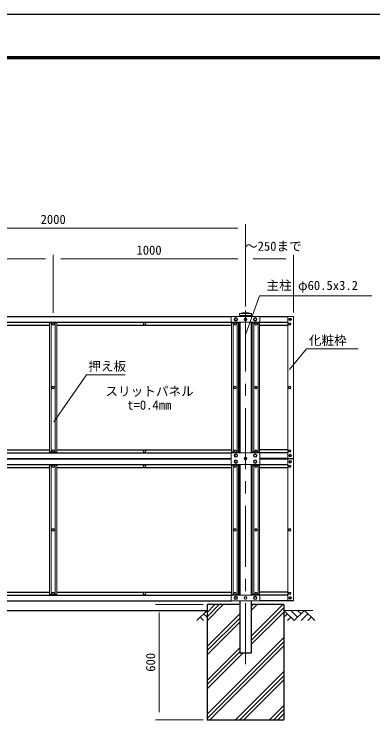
# Model space of a CAD drawing. Units: millimetres, scale not verified. Extents: x -4200 to 4200, y -2970 to 2970.
# Drawn here: x -2090 to -225, y -714 to 2970 of the extents above; entities that cross this region are included whole.
import ezdxf
from ezdxf.enums import TextEntityAlignment as Align

# ---------------------------------------------------------------- set-up
doc = ezdxf.new("R2010")
doc.units = ezdxf.units.MM
doc.header["$LTSCALE"] = 10
doc.linetypes.add('USER1', pattern=[50.8, 31.75, -6.35, 6.35, -6.35])
for name, color, linetype, lineweight in [('0-0_D-TTL', 7, 'Continuous', 25), ('0-2_D-STR1', 1, 'Continuous', 25), ('0-3_D-STR3', 3, 'Continuous', 13), ('0-4_D-BMK', 2, 'USER1', 13), ('0-5_D-STR-DIM', 7, 'Continuous', 13), ('0-6_0', 7, 'Continuous', 25), ('0-8_D-STR4', 7, 'Continuous', 25), ('0-9_D-DCR-HCH', 7, 'Continuous', 13), ('0-A_D-BGD', 7, 'Continuous', 25), ('0-B_D-STR-TXT', 7, 'Continuous', 13)]:
    doc.layers.add(name, color=color, linetype=linetype, lineweight=lineweight)
doc.styles.add('ＭＳ ゴシック', font='')
doc.styles.get('ＭＳ ゴシック').set_extended_font_data('MS Gothic')

msp = doc.modelspace()

# ---------------------------------------------------------------- linework, layer by layer
at = {"layer": '0-0_D-TTL', "color": 2}
msp.add_lwpolyline([(-4200, 2970), (4200, 2970), (4200, -2970), (-4200, -2970)], close=True, dxfattribs=at)
at = {"layer": '0-0_D-TTL'}
for points in [[(-3930, 2750), (3930, 2750), (3930, -2750), (-3930, -2750)], [(-3927.5, 2747.5), (3927.5, 2747.5), (3927.5, -2747.5), (-3927.5, -2747.5)], [(-3925, 2745), (3925, 2745), (3925, -2745), (-3925, -2745)], [(-3922.5, 2742.5), (3922.5, 2742.5), (3922.5, -2742.5), (-3922.5, -2742.5)], [(-3920, 2740), (3920, 2740), (3920, -2740), (-3920, -2740)]]:
    msp.add_lwpolyline(points, close=True, dxfattribs=at)
at = {"layer": '0-2_D-STR1'}
for p, q in [((-917.51, 1401.51), (-917.51, 1396.3)), ((-857.01, 1401.51), (-857.01, 1396.3)), ((-2814.26, 1396.3), (-960.26, 1396.3)), ((-2814.26, 1366.3), (-960.26, 1366.3)), ((-922.26, 687.3), (-922.26, 1366.3)), ((-917.51, 1366.3), (-917.51, 687.3)), ((-857.01, 1366.3), (-857.01, 687.3)), ((-852.26, 1364.05), (-852.26, 1366.3)), ((-814.25, 1366.3), (-667.26, 1366.3)), ((-812.26, 1396.3), (-667.26, 1396.3)), ((-2814.26, 1351.3), (-1906.26, 1351.3)), ((-1868.26, 1351.3), (-960.26, 1351.3)), ((-814.26, 1351.3), (-667.26, 1351.3)), ((-2814.26, 702.3), (-1906.26, 702.3)), ((-1868.26, 702.3), (-960.26, 702.3)), ((-667.26, 702.3), (-814.26, 702.3)), ((-2814.26, 687.3), (-960.26, 687.3)), ((-852.26, 689.55), (-852.26, 687.3)), ((-667.26, 687.3), (-814.26, 687.3)), ((-2812.26, 657.3), (-962.26, 657.3)), ((-2812.26, 655.3), (-962.26, 655.3)), ((-667.26, 657.3), (-812.26, 657.3)), ((-812.26, 655.3), (-667.26, 655.3)), ((-2814.26, 625.3), (-960.26, 625.3)), ((-2814.26, 610.3), (-1906.26, 610.3)), ((-1868.26, 610.3), (-960.26, 610.3)), ((-922.26, -53.7), (-922.26, 625.3)), ((-917.51, 625.3), (-917.51, -53.7)), ((-857.01, 625.3), (-857.01, -53.7)), ((-852.26, 625.3), (-852.26, 623.05)), ((-814.26, 610.3), (-667.26, 610.3)), ((-814.25, 625.3), (-667.26, 625.3)), ((-2814.26, -38.7), (-1906.26, -38.7)), ((-2814.26, -53.7), (-960.26, -53.7)), ((-1868.26, -38.7), (-960.26, -38.7)), ((-852.26, -53.7), (-852.26, -51.45)), ((-667.26, -38.7), (-814.26, -38.7)), ((-667.26, -53.7), (-814.26, -53.7)), ((-2814.25, -83.7), (-960.26, -83.7)), ((-857.01, -83.7), (-857.01, -353.7)), ((-640.26, -83.7), (-814.26, -83.7))]:
    msp.add_line(p, q, dxfattribs=at)
msp.add_lwpolyline([(-917.51, -83.7), (-917.51, -353.7), (-857.01, -353.7)], dxfattribs=at)
at = {"layer": '0-3_D-STR3'}
for p, q in [((-918.71, 1401.51), (-918.71, 1412.38)), ((-918.71, 1401.51), (-855.81, 1401.51)), ((-917.51, 1411.3), (-857.01, 1411.3)), ((-855.81, 1401.51), (-855.81, 1412.38)), ((-1906.26, 1364.05), (-1868.26, 1364.05)), ((-1906.26, 1364.05), (-1906.26, 689.55)), ((-1898.26, 1364.05), (-1898.26, 689.55)), ((-1876.26, 1364.05), (-1876.26, 689.55)), ((-1868.26, 1364.05), (-1868.26, 689.55)), ((-962.26, 1394.3), (-962.26, 1368.3)), ((-960.26, 1396.3), (-814.26, 1396.3)), ((-960.26, 1366.3), (-814.26, 1366.3)), ((-960.26, 1364.05), (-922.26, 1364.05)), ((-960.26, 1364.05), (-960.26, 689.55)), ((-952.26, 1364.05), (-952.26, 689.55)), ((-930.26, 1364.05), (-930.26, 689.55)), ((-922.26, 1364.05), (-922.26, 689.55)), ((-852.26, 1364.05), (-814.26, 1364.05)), ((-852.26, 1364.05), (-852.26, 689.55)), ((-844.26, 1364.05), (-844.26, 689.55)), ((-822.26, 1364.05), (-822.26, 689.55)), ((-814.26, 1364.05), (-814.26, 689.55)), ((-812.26, 1394.3), (-812.26, 1368.3)), ((-1906.26, 689.55), (-1868.26, 689.55)), ((-962.26, 685.3), (-962.26, 627.3)), ((-960.26, 689.55), (-922.26, 689.55)), ((-960.26, 687.3), (-814.26, 687.3)), ((-852.26, 689.55), (-814.26, 689.55)), ((-812.26, 685.3), (-812.26, 627.3)), ((-640.26, 655.3), (-667.26, 655.3)), ((-1906.26, 623.05), (-1868.26, 623.05)), ((-1906.26, 623.05), (-1906.26, -51.45)), ((-1898.26, 623.05), (-1898.26, -51.45)), ((-1876.26, 623.05), (-1876.26, -51.45)), ((-1868.26, 623.05), (-1868.26, -51.45)), ((-960.26, 625.3), (-814.26, 625.3)), ((-960.26, 623.05), (-922.26, 623.05)), ((-960.26, 623.05), (-960.26, -51.45)), ((-952.26, 623.05), (-952.26, -51.45)), ((-930.26, 623.05), (-930.26, -51.45)), ((-922.26, 623.05), (-922.26, -51.45)), ((-852.26, 623.05), (-814.26, 623.05)), ((-852.26, 623.05), (-852.26, -51.45)), ((-844.26, 623.05), (-844.26, -51.45)), ((-822.26, 623.05), (-822.26, -51.45)), ((-814.26, 623.05), (-814.26, -51.45)), ((-1906.26, -51.45), (-1868.26, -51.45)), ((-962.26, -55.7), (-962.26, -81.7)), ((-960.26, -51.45), (-922.26, -51.45)), ((-960.26, -53.7), (-814.26, -53.7)), ((-852.26, -51.45), (-814.26, -51.45)), ((-812.26, -55.7), (-812.26, -81.7)), ((-960.26, -83.7), (-814.26, -83.7)), ((-637.26, -83.7), (-667.26, -83.7)), ((-667.26, -83.7), (-665.66, -83.7))]:
    msp.add_line(p, q, dxfattribs=at)
for points in [[(-929.76, 1381.3), (-933.5, 1387.8), (-941.02, 1387.8), (-944.76, 1381.3), (-941.02, 1374.8), (-933.5, 1374.8)], [(-879.76, 1381.3), (-883.5, 1387.8), (-891.02, 1387.8), (-894.76, 1381.3), (-891.02, 1374.8), (-883.5, 1374.8)], [(-829.76, 1381.3), (-833.5, 1387.8), (-841.02, 1387.8), (-844.76, 1381.3), (-841.02, 1374.8), (-833.5, 1374.8)], [(-637.26, 657.3), (-667.26, 657.3), (-667.26, 1396.3), (-637.26, 1396.3)], [(-649.49, 1381.3), (-652.37, 1386.3), (-658.15, 1386.3), (-661.03, 1381.3), (-658.15, 1376.3), (-652.37, 1376.3)], [(-1893.03, 1357.8), (-1890.15, 1362.8), (-1884.37, 1362.8), (-1881.49, 1357.8), (-1884.37, 1352.8), (-1890.15, 1352.8)], [(-1406.49, 1357.8), (-1409.37, 1362.8), (-1415.15, 1362.8), (-1418.03, 1357.8), (-1415.15, 1352.8), (-1409.37, 1352.8)], [(-947.03, 1357.8), (-944.15, 1362.8), (-938.37, 1362.8), (-935.49, 1357.8), (-938.37, 1352.8), (-944.15, 1352.8)], [(-839.03, 1357.8), (-836.15, 1362.8), (-830.37, 1362.8), (-827.49, 1357.8), (-830.37, 1352.8), (-836.15, 1352.8)], [(-651.99, 1357.3), (-654.87, 1362.3), (-660.65, 1362.3), (-663.53, 1357.3), (-660.65, 1352.3), (-654.87, 1352.3)], [(-1893.03, 1026.8), (-1890.15, 1031.8), (-1884.37, 1031.8), (-1881.49, 1026.8), (-1884.37, 1021.8), (-1890.15, 1021.8)], [(-947.03, 1026.8), (-944.15, 1031.8), (-938.37, 1031.8), (-935.49, 1026.8), (-938.37, 1021.8), (-944.15, 1021.8)], [(-839.03, 1026.8), (-836.15, 1031.8), (-830.37, 1031.8), (-827.49, 1026.8), (-830.37, 1021.8), (-836.15, 1021.8)], [(-651.99, 1026.8), (-654.87, 1031.8), (-660.65, 1031.8), (-663.53, 1026.8), (-660.65, 1021.8), (-654.87, 1021.8)], [(-1893.03, 695.8), (-1890.15, 700.8), (-1884.37, 700.8), (-1881.49, 695.8), (-1884.37, 690.8), (-1890.15, 690.8)], [(-1406.49, 695.8), (-1409.37, 700.8), (-1415.15, 700.8), (-1418.03, 695.8), (-1415.15, 690.8), (-1409.37, 690.8)], [(-947.03, 695.8), (-944.15, 700.8), (-938.37, 700.8), (-935.49, 695.8), (-938.37, 690.8), (-944.15, 690.8)], [(-839.03, 695.8), (-836.15, 700.8), (-830.37, 700.8), (-827.49, 695.8), (-830.37, 690.8), (-836.15, 690.8)], [(-651.99, 696.3), (-654.87, 691.3), (-660.65, 691.3), (-663.53, 696.3), (-660.65, 701.3), (-654.87, 701.3)], [(-929.76, 672.3), (-933.5, 678.8), (-941.02, 678.8), (-944.76, 672.3), (-941.02, 665.8), (-933.5, 665.8)], [(-829.76, 672.3), (-833.5, 678.8), (-841.02, 678.8), (-844.76, 672.3), (-841.02, 665.8), (-833.5, 665.8)], [(-649.49, 672.3), (-652.37, 677.3), (-658.15, 677.3), (-661.03, 672.3), (-658.15, 667.3), (-652.37, 667.3)], [(-929.76, 640.3), (-933.5, 646.8), (-941.02, 646.8), (-944.76, 640.3), (-941.02, 633.8), (-933.5, 633.8)], [(-879.76, 656.3), (-883.5, 662.8), (-891.02, 662.8), (-894.76, 656.3), (-891.02, 649.8), (-883.5, 649.8)], [(-829.76, 640.3), (-833.5, 646.8), (-841.02, 646.8), (-844.76, 640.3), (-841.02, 633.8), (-833.5, 633.8)], [(-637.26, -83.7), (-667.26, -83.7), (-667.26, 655.3), (-637.26, 655.3)], [(-649.49, 640.3), (-652.37, 645.3), (-658.15, 645.3), (-661.03, 640.3), (-658.15, 635.3), (-652.37, 635.3)], [(-1893.03, 616.8), (-1890.15, 621.8), (-1884.37, 621.8), (-1881.49, 616.8), (-1884.37, 611.8), (-1890.15, 611.8)], [(-1406.49, 616.8), (-1409.37, 621.8), (-1415.15, 621.8), (-1418.03, 616.8), (-1415.15, 611.8), (-1409.37, 611.8)], [(-1406.49, 616.8), (-1409.37, 621.8), (-1415.15, 621.8), (-1418.03, 616.8), (-1415.15, 611.8), (-1409.37, 611.8)], [(-947.03, 616.8), (-944.15, 621.8), (-938.37, 621.8), (-935.49, 616.8), (-938.37, 611.8), (-944.15, 611.8)], [(-839.03, 616.8), (-836.15, 621.8), (-830.37, 621.8), (-827.49, 616.8), (-830.37, 611.8), (-836.15, 611.8)], [(-651.99, 616.3), (-654.87, 621.3), (-660.65, 621.3), (-663.53, 616.3), (-660.65, 611.3), (-654.87, 611.3)], [(-1893.03, 285.8), (-1890.15, 290.8), (-1884.37, 290.8), (-1881.49, 285.8), (-1884.37, 280.8), (-1890.15, 280.8)], [(-947.03, 285.8), (-944.15, 290.8), (-938.37, 290.8), (-935.49, 285.8), (-938.37, 280.8), (-944.15, 280.8)], [(-839.03, 285.8), (-836.15, 290.8), (-830.37, 290.8), (-827.49, 285.8), (-830.37, 280.8), (-836.15, 280.8)], [(-651.99, 285.8), (-654.87, 290.8), (-660.65, 290.8), (-663.53, 285.8), (-660.65, 280.8), (-654.87, 280.8)], [(-1893.03, -45.2), (-1890.15, -40.2), (-1884.37, -40.2), (-1881.49, -45.2), (-1884.37, -50.2), (-1890.15, -50.2)], [(-1406.49, -45.2), (-1409.37, -40.2), (-1415.15, -40.2), (-1418.03, -45.2), (-1415.15, -50.2), (-1409.37, -50.2)], [(-947.03, -45.2), (-944.15, -40.2), (-938.37, -40.2), (-935.49, -45.2), (-938.37, -50.2), (-944.15, -50.2)], [(-929.76, -68.7), (-933.5, -62.2), (-941.02, -62.2), (-944.76, -68.7), (-941.02, -75.2), (-933.5, -75.2)], [(-879.76, -68.7), (-883.5, -62.2), (-891.02, -62.2), (-894.76, -68.7), (-891.02, -75.2), (-883.5, -75.2)], [(-829.76, -68.7), (-833.5, -62.2), (-841.02, -62.2), (-844.76, -68.7), (-841.02, -75.2), (-833.5, -75.2)], [(-839.03, -45.2), (-836.15, -40.2), (-830.37, -40.2), (-827.49, -45.2), (-830.37, -50.2), (-836.15, -50.2)], [(-651.99, -44.7), (-654.87, -49.7), (-660.65, -49.7), (-663.53, -44.7), (-660.65, -39.7), (-654.87, -39.7)], [(-649.49, -68.7), (-652.37, -63.7), (-658.15, -63.7), (-661.03, -68.7), (-658.15, -73.7), (-652.37, -73.7)]]:
    msp.add_lwpolyline(points, close=True, dxfattribs=at)
for centre, radius in [((-1887.26, 1357.8), 6.25), ((-1412.26, 1357.8), 6.25), ((-941.26, 1357.8), 6.25), ((-937.26, 1381.3), 9), ((-937.26, 1381.3), 6.5), ((-887.26, 1381.3), 6.5), ((-837.26, 1381.3), 9), ((-837.26, 1381.3), 6.5), ((-833.26, 1357.8), 6.25), ((-657.76, 1357.3), 6.25), ((-655.26, 1381.3), 6.25), ((-655.26, 1381.3), 5), ((-1887.26, 1357.8), 5), ((-1412.26, 1357.8), 5), ((-941.26, 1357.8), 5), ((-833.26, 1357.8), 5), ((-657.76, 1357.3), 5), ((-1887.26, 1026.8), 6.25), ((-1887.26, 1026.8), 5), ((-941.26, 1026.8), 6.25), ((-941.26, 1026.8), 5), ((-833.26, 1026.8), 6.25), ((-833.26, 1026.8), 5), ((-657.76, 1026.8), 6.25), ((-657.76, 1026.8), 5), ((-1887.26, 695.8), 6.25), ((-1887.26, 695.8), 5), ((-1412.26, 695.8), 6.25), ((-1412.26, 695.8), 5), ((-941.26, 695.8), 6.25), ((-941.26, 695.8), 5), ((-833.26, 695.8), 6.25), ((-833.26, 695.8), 5), ((-657.76, 696.3), 6.25), ((-657.76, 696.3), 5), ((-937.26, 672.3), 9), ((-937.26, 672.3), 6.5), ((-837.26, 672.3), 9), ((-837.26, 672.3), 6.5), ((-655.26, 672.3), 6.25), ((-655.26, 672.3), 5), ((-937.26, 640.3), 9), ((-937.26, 640.3), 6.5), ((-887.26, 656.3), 6.5), ((-837.26, 640.3), 9), ((-837.26, 640.3), 6.5), ((-655.26, 640.3), 6.25), ((-655.26, 640.3), 5), ((-1887.26, 616.8), 6.25), ((-1887.26, 616.8), 5), ((-1412.26, 616.8), 6.25), ((-1412.26, 616.8), 6.25), ((-1412.26, 616.8), 5), ((-1412.26, 616.8), 5), ((-941.26, 616.8), 6.25), ((-941.26, 616.8), 5), ((-833.26, 616.8), 6.25), ((-833.26, 616.8), 5), ((-657.76, 616.3), 6.25), ((-657.76, 616.3), 5), ((-1887.26, 285.8), 6.25), ((-1887.26, 285.8), 5), ((-941.26, 285.8), 6.25), ((-941.26, 285.8), 5), ((-833.26, 285.8), 6.25), ((-833.26, 285.8), 5), ((-657.76, 285.8), 6.25), ((-657.76, 285.8), 5), ((-1887.26, -45.2), 6.25), ((-1887.26, -45.2), 5), ((-1412.26, -45.2), 6.25), ((-1412.26, -45.2), 5), ((-941.26, -45.2), 6.25), ((-941.26, -45.2), 5), ((-937.26, -68.7), 9), ((-937.26, -68.7), 6.5), ((-887.26, -68.7), 6.5), ((-837.26, -68.7), 9), ((-837.26, -68.7), 6.5), ((-833.26, -45.2), 6.25), ((-833.26, -45.2), 5), ((-657.76, -44.7), 6.25), ((-657.76, -44.7), 5), ((-655.26, -68.7), 6.25), ((-655.26, -68.7), 5)]:
    msp.add_circle(centre, radius, dxfattribs=at)
for centre, radius, start, end in [((-887.26, 1255.51), 160, 78.66399, 101.33601), ((-960.26, 1394.3), 2, 90, 180), ((-960.26, 1368.3), 2, 180, 270), ((-814.26, 1394.3), 2, 0, 90), ((-814.26, 1368.3), 2, 270, 0), ((-960.26, 685.3), 2, 90, 180), ((-814.26, 685.3), 2, 0, 90), ((-960.26, 627.3), 2, 180, 270), ((-814.26, 627.3), 2, 270, 0), ((-960.26, -55.7), 2, 90, 180), ((-814.26, -55.7), 2, 0, 90), ((-960.26, -81.7), 2, 180, 270), ((-814.26, -81.7), 2, 270, 0)]:
    msp.add_arc(centre, radius, start, end, dxfattribs=at)
at = {"layer": '0-4_D-BMK'}
msp.add_line((-887.26, 1427.43), (-887.26, -431.87), dxfattribs=at)
at = {"layer": '0-5_D-STR-DIM'}
for p, q in [((-2847.26, 1856.62), (-927.26, 1856.62)), ((-887.26, 1447.43), (-887.26, 1876.62)), ((-2847.26, 1696.62), (-1927.26, 1696.62)), ((-1887.26, 1415.8), (-1887.26, 1716.62)), ((-1887.26, 1416.3), (-1887.26, 1716.62)), ((-1847.26, 1696.62), (-927.26, 1696.62)), ((-887.26, 1447.43), (-887.26, 1716.62)), ((-887.26, 1447.43), (-887.26, 1716.62)), ((-847.26, 1696.62), (-677.26, 1696.62)), ((-637.26, 1416.3), (-637.26, 1716.62)), ((-1107.26, -103.7), (-1355.54, -103.7)), ((-1335.54, -143.7), (-1335.54, -663.7)), ((-1107.26, -703.7), (-1355.54, -703.7))]:
    msp.add_line(p, q, dxfattribs=at)
at = {"layer": '0-6_0'}
for centre in [(-655.26, 1381.3), (-655.26, 1381.3), (-655.26, 672.3), (-655.26, 640.3), (-655.26, 640.3), (-655.26, -68.7)]:
    msp.add_circle(centre, 5, dxfattribs=at)
at = {"layer": '0-8_D-STR4'}
for p, q in [((-1087.26, -103.7), (-1087.26, -703.7)), ((-917.51, -103.7), (-1087.26, -103.7)), ((-687.26, -103.7), (-857.01, -103.7)), ((-687.26, -103.7), (-687.26, -703.7)), ((-1087.26, -703.7), (-687.26, -703.7))]:
    msp.add_line(p, q, dxfattribs=at)
at = {"layer": '0-9_D-DCR-HCH'}
for p, q in [((-1087.26, -188.4), (-1002.56, -103.7)), ((-1087.26, -166.31), (-1024.66, -103.7)), ((-1087.26, -144.21), (-1046.75, -103.7)), ((-857.01, -134.93), (-825.78, -103.7)), ((-857.01, -112.83), (-847.88, -103.7)), ((-857.01, -267.51), (-693.2, -103.7)), ((-1140.47, -186.91), (-1087.26, -133.7)), ((-857.01, -289.61), (-687.26, -119.86)), ((-857.01, -311.71), (-687.26, -141.96)), ((-537.26, -133.7), (-687.26, -133.7)), ((-634.05, -186.91), (-687.26, -133.7)), ((-616.31, -169.18), (-651.79, -133.7)), ((-580.84, -133.7), (-634.05, -186.91)), ((-598.48, -151.53), (-616.31, -133.7)), ((-580.84, -133.7), (-527.62, -186.91)), ((-1122.74, -169.18), (-1104.92, -186.91)), ((-1105, -151.44), (-1087.26, -169.1)), ((-1087.26, -320.99), (-917.51, -151.24)), ((-1087.26, -343.08), (-917.51, -173.33)), ((-669.52, -151.44), (-687.26, -169.1)), ((-651.79, -169.18), (-669.6, -186.91)), ((-563.1, -151.44), (-598.74, -186.91)), ((-545.36, -169.18), (-563.18, -186.91)), ((-1087.26, -365.18), (-917.51, -195.43)), ((-1087.26, -674.54), (-687.26, -274.54)), ((-1087.26, -696.64), (-687.26, -296.64)), ((-1087.26, -497.76), (-917.51, -328.01)), ((-1072.23, -703.7), (-687.26, -318.73)), ((-1087.26, -519.86), (-917.51, -350.11)), ((-1087.26, -541.96), (-899.01, -353.7)), ((-939.65, -703.7), (-687.26, -451.32)), ((-917.55, -703.7), (-687.26, -473.41)), ((-895.45, -703.7), (-687.26, -495.51)), ((-762.87, -703.7), (-687.26, -628.09)), ((-740.77, -703.7), (-687.26, -650.19)), ((-718.68, -703.7), (-687.26, -672.29))]:
    msp.add_line(p, q, dxfattribs=at)
at = {"layer": '0-A_D-BGD'}
msp.add_line((-2687.26, -133.7), (-1087.26, -133.7), dxfattribs=at)
at = {"layer": '0-B_D-STR-TXT'}
for q in [(-657.7, 1120.8), (-302.45, 1228.7)]:
    msp.add_line((-570.52, 1228.7), q, dxfattribs=at)
for points in [[(-230.34, 1503.68), (-813.93, 1503.68), (-886.23, 1305.97)], [(-1513.31, 1092.28), (-1713.67, 1092.28), (-1883.44, 848.64)]]:
    msp.add_lwpolyline(points, dxfattribs=at)

# ---------------------------------------------------------------- texts
at = {"layer": '0-5_D-STR-DIM', "style": 'ＭＳ ゴシック'}
for s, p in [('2000', (-1952.51, 1863.36)), ('～250まで', (-889.86, 1723.72)), ('1000', (-1454.16, 1703.36))]:
    msp.add_text(s, height=48.09, dxfattribs=at).set_placement(p, align=Align.BOTTOM_LEFT)
msp.add_text('600', height=48.09, rotation=90, dxfattribs=at).set_placement((-1342.28, -452.95), align=Align.BOTTOM_LEFT)
at = {"layer": '0-B_D-STR-TXT', "style": 'ＭＳ ゴシック'}
for s, p in [('主柱 φ60.5x3.2', (-778.03, 1519.69)), ('化粧枠', (-557.97, 1233.56)), ('押え板', (-1704.47, 1099.13)), ('スリットパネル', (-1615.61, 968.52)), ('t=0.4mm', (-1501.9, 896.87))]:
    msp.add_text(s, height=48.09, dxfattribs=at).set_placement(p, align=Align.BOTTOM_LEFT)

doc.saveas('drawing.dxf')
